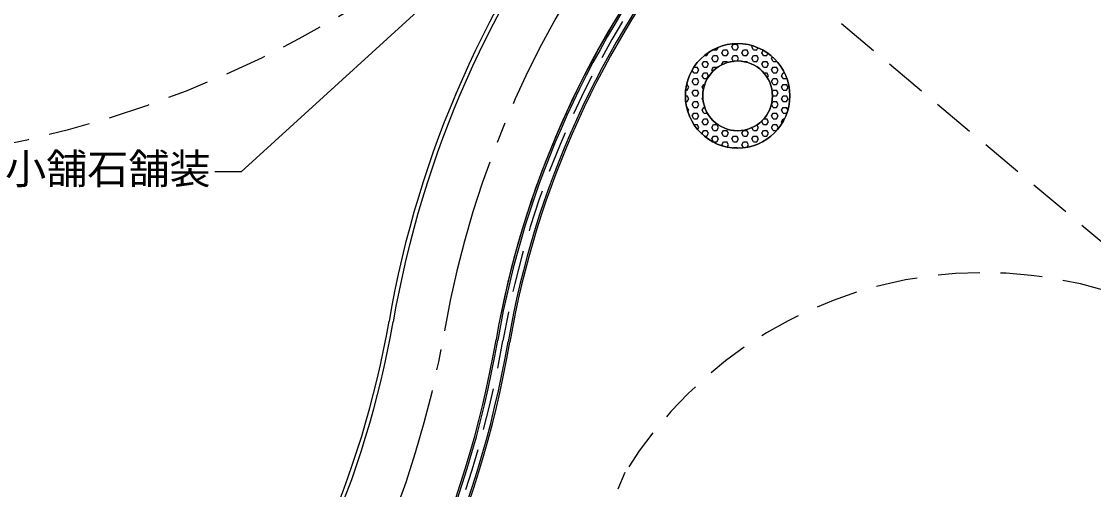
# Model space of a CAD drawing. Units: millimetres on the paper. Extents: x -203 to 197, y -122 to 155.
# Drawn here: x -103.7 to -52.4, y 59.6 to 82 of the extents above; entities that cross this region are included whole.
import ezdxf
from ezdxf.enums import TextEntityAlignment as Align

# ---------------------------------------------------------------- set-up
doc = ezdxf.new("R2010")
doc.units = ezdxf.units.MM
doc.linetypes.add('CHAIN2', pattern=[12, 9, -1, 1, -1])
doc.linetypes.add('DASHED2', pattern=[3, 2, -1])
for name, color, linetype in [('0-6_D-STR-1-計線1_計画', 7, 'Continuous'), ('0-9_D-BMK（中心）水景', 7, 'DASHED2'), ('0-A_D-STR-BMK-CLINE', 7, 'CHAIN2'), ('0-C_D-STR-DIM-5コンタ', 7, 'DASHED2'), ('0-D_D-STR-2-計線2_補助', 7, 'Continuous'), ('0-E_D-STR-5-1排水', 7, 'Continuous'), ('1-0_D-DCR-2-ハッチ', 7, 'Continuous'), ('1-4_D-STR-5-2排水-ＣＬ', 7, 'DASHED2'), ('1-5_D-STR-HTXT-舗装', 7, 'Continuous')]:
    doc.layers.add(name, color=color, linetype=linetype)
doc.styles.add('ＭＳ ゴシック', font='')
doc.styles.get('ＭＳ ゴシック').set_extended_font_data('MS Gothic')

msp = doc.modelspace()

# ---------------------------------------------------------------- linework, layer by layer
at = {"layer": '0-6_D-STR-1-計線1_計画'}
for radius in [2.5, 1.667]:
    msp.add_circle((-69.407, 78.443), radius, dxfattribs=at)
for centre, radius, start, end in [((-37.446, 59.262), 49.167, 58.233, 170.1981), ((-37.446, 59.262), 44.167, 56.7904, 170.1981), ((-130.238, 75.293), 45, 321.3594, 350.1981), ((-130.238, 75.293), 50, 321.3594, 350.1981)]:
    msp.add_arc(centre, radius, start, end, dxfattribs=at)
at = {"layer": '0-9_D-BMK（中心）水景'}
msp.add_line((35.96, -2.274), (-103.731, 114.829), dxfattribs=at)
at = {"layer": '0-A_D-STR-BMK-CLINE'}
for centre, radius, start, end in [((-37.446, 59.262), 46.667, 56.7904, 170.1981), ((-130.238, 75.293), 47.5, 321.3594, 350.1981)]:
    msp.add_arc(centre, radius, start, end, dxfattribs=at)
at = {"layer": '0-C_D-STR-DIM-5コンタ'}
for centre, radius, start, end in [((-53.571, 55.705), 31.184, 38.7441, 103.7717), ((-114.669, 126.687), 51.58, 273.8083, 309.1515), ((-57.638, 49.803), 20.185, 39.4146, 148.1654), ((-153.945, 93.638), 85.833, 322.65553, 337.2536)]:
    msp.add_arc(centre, radius, start, end, dxfattribs=at)
at = {"layer": '0-D_D-STR-2-計線2_補助'}
for centre, radius, start, end in [((-37.446, 59.262), 49.367, 58.233, 170.1981), ((-130.238, 75.293), 44.8, 321.3594, 350.1981)]:
    msp.add_arc(centre, radius, start, end, dxfattribs=at)
at = {"layer": '0-E_D-STR-5-1排水'}
for centre, radius, start, end in [((-37.446, 59.262), 44.167, 58.7094, 170.1981), ((-37.446, 59.262), 44.083, 140.8933, 170.1981), ((-37.446, 59.262), 43.583, 140.9032, 170.1981), ((-37.446, 59.262), 43.5, 140.9049, 170.1981), ((-130.238, 75.293), 50, 321.3594, 350.1981), ((-130.238, 75.293), 50.083, 321.3594, 350.1981), ((-130.238, 75.293), 50.583, 321.3594, 350.1981), ((-130.238, 75.293), 50.667, 321.3594, 350.1981)]:
    msp.add_arc(centre, radius, start, end, dxfattribs=at)
at = {"layer": '1-0_D-DCR-2-ハッチ'}
for p, q in [((-70.556, 80.642), (-70.559, 80.648)), ((-70.556, 80.642), (-70.397, 80.642)), ((-70.397, 80.642), (-70.327, 80.764)), ((-70.159, 80.505), (-70.079, 80.642)), ((-70.079, 80.642), (-69.921, 80.642)), ((-69.841, 80.505), (-69.921, 80.642)), ((-69.683, 80.78), (-69.603, 80.917)), ((-69.603, 80.642), (-69.683, 80.78)), ((-69.603, 80.917), (-69.444, 80.917)), ((-69.603, 80.642), (-69.444, 80.642)), ((-69.365, 80.78), (-69.444, 80.917)), ((-69.444, 80.642), (-69.365, 80.78)), ((-69.206, 80.505), (-69.127, 80.642)), ((-69.127, 80.642), (-68.968, 80.642)), ((-68.889, 80.505), (-68.968, 80.642)), ((-68.73, 80.78), (-68.702, 80.829)), ((-68.651, 80.642), (-68.73, 80.78)), ((-68.651, 80.642), (-68.492, 80.642)), ((-68.492, 80.642), (-68.433, 80.744)), ((-68.254, 80.505), (-68.191, 80.614)), ((-71.111, 79.955), (-71.032, 80.093)), ((-71.032, 80.093), (-70.873, 80.093)), ((-70.984, 80.368), (-70.873, 80.368)), ((-70.873, 80.368), (-70.794, 80.505)), ((-70.794, 79.955), (-70.873, 80.093)), ((-70.794, 80.505), (-70.801, 80.518)), ((-70.635, 80.23), (-70.556, 80.368)), ((-70.556, 80.093), (-70.635, 80.23)), ((-70.556, 80.368), (-70.397, 80.368)), ((-70.556, 80.093), (-70.397, 80.093)), ((-70.318, 80.23), (-70.397, 80.368)), ((-70.397, 80.093), (-70.318, 80.23)), ((-70.079, 80.368), (-70.159, 80.505)), ((-70.159, 79.955), (-70.079, 80.093)), ((-70.079, 80.368), (-69.921, 80.368)), ((-70.079, 80.093), (-69.921, 80.093)), ((-69.921, 80.368), (-69.841, 80.505)), ((-69.885, 80.031), (-69.921, 80.093)), ((-69.683, 80.23), (-69.603, 80.368)), ((-69.603, 80.093), (-69.683, 80.23)), ((-69.603, 80.368), (-69.444, 80.368)), ((-69.603, 80.093), (-69.584, 80.093)), ((-69.365, 80.23), (-69.444, 80.368)), ((-69.436, 80.107), (-69.365, 80.23)), ((-69.127, 80.368), (-69.206, 80.505)), ((-69.132, 80.083), (-69.127, 80.093)), ((-69.127, 80.368), (-68.968, 80.368)), ((-69.127, 80.093), (-68.968, 80.093)), ((-68.968, 80.368), (-68.889, 80.505)), ((-68.934, 80.033), (-68.968, 80.093)), ((-68.73, 80.23), (-68.651, 80.368)), ((-68.651, 80.093), (-68.73, 80.23)), ((-68.651, 80.368), (-68.492, 80.368)), ((-68.651, 80.093), (-68.492, 80.093)), ((-68.413, 80.23), (-68.492, 80.368)), ((-68.492, 80.093), (-68.413, 80.23)), ((-68.174, 80.368), (-68.254, 80.505)), ((-68.254, 79.955), (-68.174, 80.093)), ((-68.174, 80.368), (-68.016, 80.368)), ((-68.174, 80.093), (-68.016, 80.093)), ((-68.016, 80.368), (-67.956, 80.471)), ((-67.936, 79.955), (-68.016, 80.093)), ((-67.778, 80.23), (-67.74, 80.294)), ((-67.698, 80.093), (-67.778, 80.23)), ((-67.698, 80.093), (-67.542, 80.093)), ((-71.508, 79.543), (-71.577, 79.661)), ((-71.508, 79.543), (-71.349, 79.543)), ((-71.493, 79.818), (-71.349, 79.818)), ((-71.27, 79.68), (-71.349, 79.818)), ((-71.349, 79.543), (-71.27, 79.68)), ((-71.032, 79.818), (-71.111, 79.955)), ((-71.111, 79.405), (-71.032, 79.543)), ((-71.032, 79.818), (-70.873, 79.818)), ((-71.032, 79.543), (-70.873, 79.543)), ((-70.873, 79.818), (-70.794, 79.955)), ((-70.794, 79.405), (-70.873, 79.543)), ((-70.635, 79.68), (-70.556, 79.818)), ((-70.595, 79.61), (-70.635, 79.68)), ((-70.556, 79.818), (-70.397, 79.818)), ((-70.381, 79.79), (-70.397, 79.818)), ((-70.144, 79.93), (-70.159, 79.955)), ((-68.174, 79.818), (-68.254, 79.955)), ((-68.174, 79.818), (-68.016, 79.818)), ((-68.163, 79.543), (-68.016, 79.543)), ((-68.016, 79.818), (-67.936, 79.955)), ((-67.936, 79.405), (-68.016, 79.543)), ((-67.778, 79.68), (-67.698, 79.818)), ((-67.698, 79.543), (-67.778, 79.68)), ((-67.698, 79.818), (-67.539, 79.818)), ((-67.698, 79.543), (-67.539, 79.543)), ((-67.46, 79.68), (-67.539, 79.818)), ((-67.539, 79.543), (-67.46, 79.68)), ((-67.301, 79.405), (-67.222, 79.543)), ((-67.222, 79.543), (-67.173, 79.543)), ((-71.588, 79.13), (-71.508, 79.268)), ((-71.508, 78.993), (-71.588, 79.13)), ((-71.508, 79.268), (-71.349, 79.268)), ((-71.27, 79.13), (-71.349, 79.268)), ((-71.349, 78.993), (-71.27, 79.13)), ((-71.032, 79.268), (-71.111, 79.405)), ((-71.032, 79.268), (-70.873, 79.268)), ((-70.873, 79.268), (-70.794, 79.405)), ((-67.99, 79.312), (-67.936, 79.405)), ((-67.778, 79.13), (-67.698, 79.268)), ((-67.698, 78.993), (-67.778, 79.13)), ((-67.698, 79.268), (-67.539, 79.268)), ((-67.46, 79.13), (-67.539, 79.268)), ((-67.539, 78.993), (-67.46, 79.13)), ((-67.222, 79.268), (-67.301, 79.405)), ((-67.222, 79.268), (-67.063, 79.268)), ((-67.063, 79.268), (-67.059, 79.275)), ((-71.88, 78.718), (-71.826, 78.718)), ((-71.84, 78.993), (-71.826, 78.993)), ((-71.746, 78.855), (-71.826, 78.993)), ((-71.826, 78.718), (-71.746, 78.855)), ((-71.588, 78.58), (-71.508, 78.718)), ((-71.508, 78.443), (-71.588, 78.58)), ((-71.508, 78.993), (-71.349, 78.993)), ((-71.508, 78.718), (-71.349, 78.718)), ((-71.27, 78.58), (-71.349, 78.718)), ((-71.349, 78.443), (-71.27, 78.58)), ((-71.111, 78.855), (-71.032, 78.993)), ((-71.044, 78.739), (-71.111, 78.855)), ((-71.032, 78.993), (-70.973, 78.993)), ((-67.757, 78.616), (-67.698, 78.718)), ((-67.698, 78.443), (-67.749, 78.53)), ((-67.698, 78.993), (-67.539, 78.993)), ((-67.698, 78.718), (-67.539, 78.718)), ((-67.46, 78.58), (-67.539, 78.718)), ((-67.539, 78.443), (-67.46, 78.58)), ((-67.301, 78.855), (-67.222, 78.993)), ((-67.222, 78.718), (-67.301, 78.855)), ((-67.222, 78.993), (-67.063, 78.993)), ((-67.222, 78.718), (-67.063, 78.718)), ((-66.984, 78.855), (-67.063, 78.993)), ((-67.063, 78.718), (-66.984, 78.855)), ((-71.907, 78.443), (-71.826, 78.443)), ((-71.88, 78.168), (-71.826, 78.168)), ((-71.746, 78.305), (-71.826, 78.443)), ((-71.826, 78.168), (-71.746, 78.305)), ((-71.588, 78.03), (-71.508, 78.168)), ((-71.508, 77.893), (-71.588, 78.03)), ((-71.508, 78.443), (-71.349, 78.443)), ((-71.508, 78.168), (-71.349, 78.168)), ((-71.27, 78.03), (-71.349, 78.168)), ((-71.349, 77.893), (-71.27, 78.03)), ((-71.111, 78.305), (-71.067, 78.382)), ((-71.049, 78.198), (-71.111, 78.305)), ((-67.778, 78.03), (-67.698, 78.168)), ((-67.698, 77.893), (-67.778, 78.03)), ((-67.698, 78.443), (-67.539, 78.443)), ((-67.698, 78.168), (-67.539, 78.168)), ((-67.46, 78.03), (-67.539, 78.168)), ((-67.539, 77.893), (-67.46, 78.03)), ((-67.301, 78.305), (-67.222, 78.443)), ((-67.222, 78.168), (-67.301, 78.305)), ((-67.222, 78.443), (-67.063, 78.443)), ((-67.222, 78.168), (-67.063, 78.168)), ((-66.984, 78.305), (-67.063, 78.443)), ((-67.063, 78.168), (-66.984, 78.305)), ((-71.84, 77.893), (-71.826, 77.893)), ((-71.746, 77.755), (-71.826, 77.893)), ((-71.78, 77.697), (-71.746, 77.755)), ((-71.588, 77.48), (-71.508, 77.618)), ((-71.508, 77.893), (-71.349, 77.893)), ((-71.508, 77.618), (-71.349, 77.618)), ((-71.27, 77.48), (-71.349, 77.618)), ((-71.111, 77.755), (-71.032, 77.893)), ((-71.032, 77.618), (-71.111, 77.755)), ((-71.032, 77.893), (-70.973, 77.893)), ((-71.032, 77.618), (-70.873, 77.618)), ((-70.873, 77.618), (-70.859, 77.642)), ((-67.778, 77.48), (-67.698, 77.618)), ((-67.698, 77.893), (-67.539, 77.893)), ((-67.698, 77.618), (-67.539, 77.618)), ((-67.46, 77.48), (-67.539, 77.618)), ((-67.301, 77.755), (-67.222, 77.893)), ((-67.222, 77.618), (-67.301, 77.755)), ((-67.222, 77.893), (-67.063, 77.893)), ((-67.222, 77.618), (-67.063, 77.618)), ((-67.005, 77.791), (-67.063, 77.893)), ((-67.063, 77.618), (-67.051, 77.64)), ((-71.508, 77.343), (-71.588, 77.48)), ((-71.508, 77.343), (-71.349, 77.343)), ((-71.493, 77.068), (-71.349, 77.068)), ((-71.349, 77.343), (-71.27, 77.48)), ((-71.27, 76.93), (-71.349, 77.068)), ((-71.111, 77.205), (-71.032, 77.343)), ((-71.032, 77.068), (-71.111, 77.205)), ((-71.032, 77.343), (-70.873, 77.343)), ((-71.032, 77.068), (-70.873, 77.068)), ((-70.794, 77.205), (-70.873, 77.343)), ((-70.873, 77.068), (-70.794, 77.205)), ((-70.635, 76.93), (-70.556, 77.068)), ((-70.556, 77.068), (-70.397, 77.068)), ((-70.318, 76.93), (-70.397, 77.068)), ((-68.413, 76.93), (-68.485, 77.055)), ((-68.254, 77.205), (-68.199, 77.301)), ((-68.174, 77.068), (-68.254, 77.205)), ((-68.174, 77.068), (-68.016, 77.068)), ((-68.164, 77.343), (-68.016, 77.343)), ((-67.936, 77.205), (-68.016, 77.343)), ((-68.016, 77.068), (-67.936, 77.205)), ((-67.698, 77.343), (-67.778, 77.48)), ((-67.778, 76.93), (-67.698, 77.068)), ((-67.698, 77.343), (-67.539, 77.343)), ((-67.698, 77.068), (-67.539, 77.068)), ((-67.539, 77.343), (-67.46, 77.48)), ((-67.46, 76.93), (-67.539, 77.068)), ((-67.301, 77.205), (-67.222, 77.343)), ((-67.273, 77.157), (-67.301, 77.205)), ((-67.222, 77.343), (-67.174, 77.343)), ((-71.317, 76.849), (-71.27, 76.93)), ((-71.111, 76.656), (-71.032, 76.793)), ((-71.076, 76.595), (-71.111, 76.656)), ((-71.032, 76.793), (-70.873, 76.793)), ((-70.982, 76.518), (-70.873, 76.518)), ((-70.794, 76.656), (-70.873, 76.793)), ((-70.873, 76.518), (-70.794, 76.656)), ((-70.556, 76.793), (-70.635, 76.93)), ((-70.635, 76.381), (-70.556, 76.518)), ((-70.556, 76.793), (-70.397, 76.793)), ((-70.556, 76.518), (-70.397, 76.518)), ((-70.397, 76.793), (-70.318, 76.93)), ((-70.318, 76.381), (-70.397, 76.518)), ((-70.159, 76.656), (-70.079, 76.793)), ((-70.079, 76.518), (-70.159, 76.656)), ((-70.079, 76.793), (-69.921, 76.793)), ((-70.079, 76.518), (-69.921, 76.518)), ((-69.841, 76.656), (-69.921, 76.793)), ((-69.921, 76.518), (-69.841, 76.656)), ((-69.683, 76.381), (-69.603, 76.518)), ((-69.603, 76.793), (-69.605, 76.796)), ((-69.603, 76.793), (-69.572, 76.793)), ((-69.603, 76.518), (-69.444, 76.518)), ((-69.365, 76.381), (-69.444, 76.518)), ((-69.206, 76.656), (-69.127, 76.793)), ((-69.127, 76.518), (-69.206, 76.656)), ((-69.127, 76.793), (-68.968, 76.793)), ((-69.127, 76.518), (-68.968, 76.518)), ((-68.889, 76.656), (-68.968, 76.793)), ((-68.968, 76.518), (-68.889, 76.656)), ((-68.73, 76.381), (-68.651, 76.518)), ((-68.651, 76.793), (-68.727, 76.926)), ((-68.651, 76.793), (-68.492, 76.793)), ((-68.651, 76.518), (-68.492, 76.518)), ((-68.492, 76.793), (-68.413, 76.93)), ((-68.413, 76.381), (-68.492, 76.518)), ((-68.254, 76.656), (-68.174, 76.793)), ((-68.174, 76.518), (-68.254, 76.656)), ((-68.174, 76.793), (-68.016, 76.793)), ((-68.174, 76.518), (-68.016, 76.518)), ((-67.936, 76.656), (-68.016, 76.793)), ((-68.016, 76.518), (-67.936, 76.656)), ((-67.698, 76.793), (-67.778, 76.93)), ((-67.698, 76.793), (-67.543, 76.793)), ((-67.532, 76.806), (-67.46, 76.93)), ((-70.556, 76.243), (-70.635, 76.381)), ((-70.556, 76.243), (-70.397, 76.243)), ((-70.397, 76.243), (-70.318, 76.381)), ((-70.159, 76.106), (-70.079, 76.243)), ((-70.135, 76.064), (-70.159, 76.106)), ((-70.079, 76.243), (-69.921, 76.243)), ((-69.841, 76.106), (-69.921, 76.243)), ((-69.905, 75.995), (-69.841, 76.106)), ((-69.603, 76.243), (-69.683, 76.381)), ((-69.606, 75.963), (-69.603, 75.968)), ((-69.603, 76.243), (-69.444, 76.243)), ((-69.603, 75.968), (-69.444, 75.968)), ((-69.444, 76.243), (-69.365, 76.381)), ((-69.432, 75.946), (-69.444, 75.968)), ((-69.206, 76.106), (-69.127, 76.243)), ((-69.128, 75.971), (-69.206, 76.106)), ((-69.127, 76.243), (-68.968, 76.243)), ((-68.889, 76.106), (-68.968, 76.243)), ((-68.957, 75.988), (-68.889, 76.106)), ((-68.651, 76.243), (-68.73, 76.381)), ((-68.651, 76.243), (-68.492, 76.243)), ((-68.492, 76.243), (-68.413, 76.381))]:
    msp.add_line(p, q, dxfattribs=at)
for centre, radius, start, end in [((-37.446, 59.263), 49.166, 58.2321, 170.1989), ((-37.446, 59.262), 44.167, 58.277, 170.1981), ((-69.407, 78.443), 2.5, 0, 180), ((-69.407, 78.443), 1.667, 360, 180), ((-69.407, 78.443), 2.5, 180, 0), ((-69.407, 78.443), 1.667, 180, 0), ((-130.238, 75.293), 45, 321.3594, 350.1981), ((-130.238, 75.293), 50, 321.3594, 350.1981)]:
    msp.add_arc(centre, radius, start, end, dxfattribs=at)
at = {"layer": '1-4_D-STR-5-2排水-ＣＬ'}
for centre, radius, start, end in [((-37.446, 59.262), 43.833, 140.9049, 170.1981), ((-130.238, 75.293), 50.333, 321.3594, 350.1981)]:
    msp.add_arc(centre, radius, start, end, dxfattribs=at)
at = {"layer": '1-5_D-STR-HTXT-舗装'}
msp.add_lwpolyline([(-82.234, 84.778), (-93.175, 74.806), (-94.425, 74.806)], dxfattribs=at)

# ---------------------------------------------------------------- texts
at = {"layer": '1-5_D-STR-HTXT-舗装', "color": 4, "style": 'ＭＳ ゴシック'}
msp.add_text('小舗石舗装', height=1.442, dxfattribs=at).set_placement((-104.468, 73.799), align=Align.BOTTOM_LEFT)

doc.saveas('drawing.dxf')
